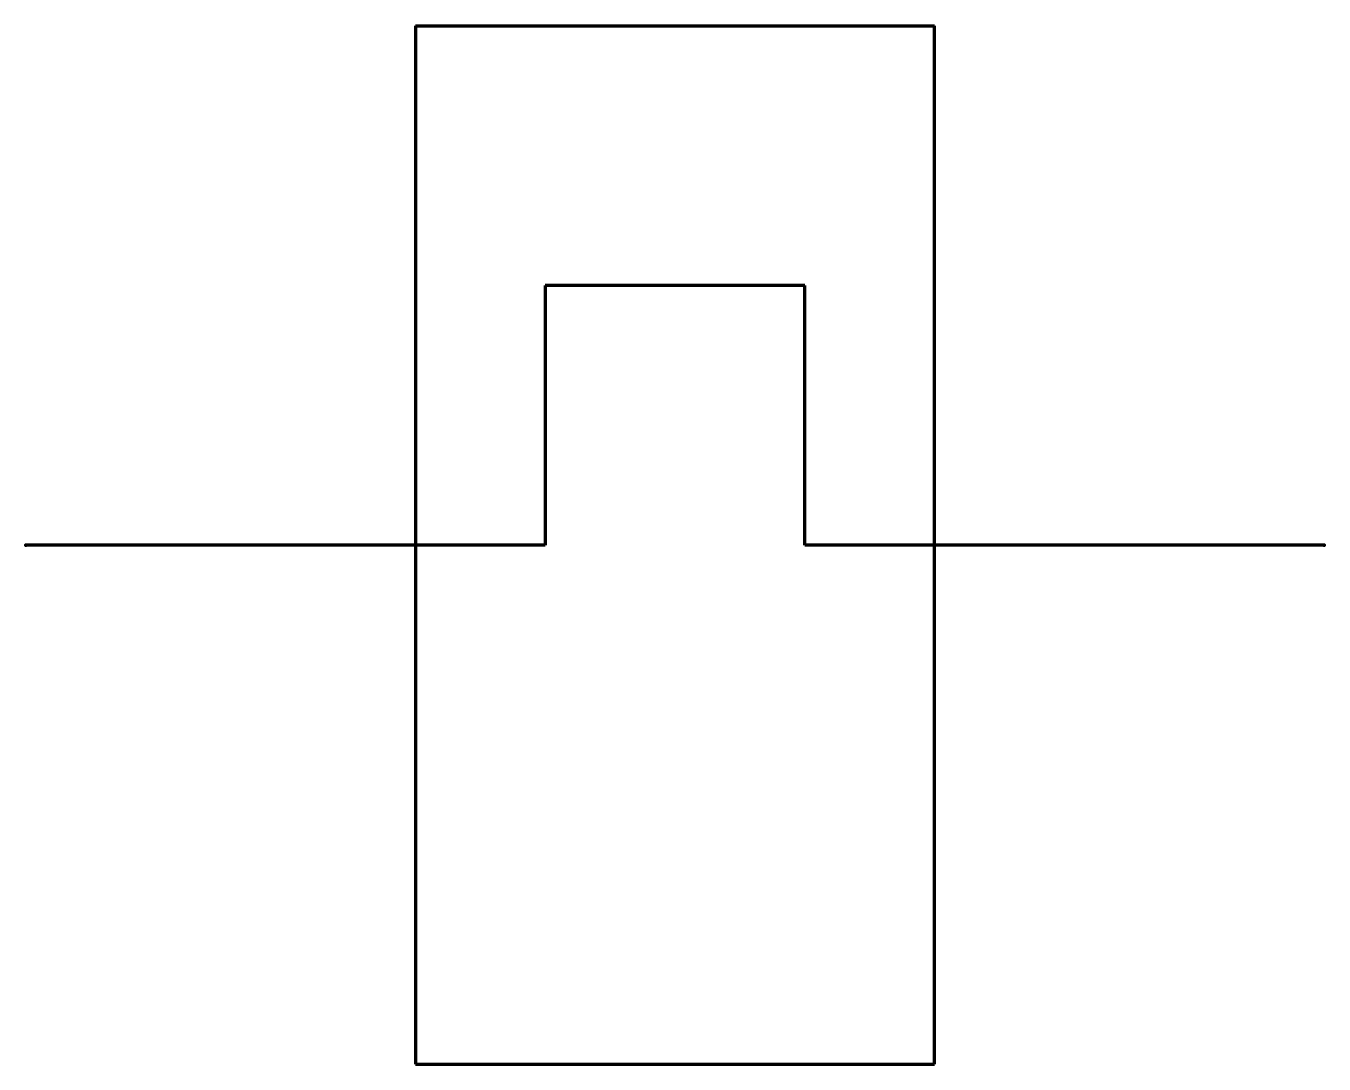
# Model space of a CAD drawing. Header units: millimetres. Extents: x 0 to 15, y -6 to 6.
import ezdxf

# ---------------------------------------------------------------- set-up
doc = ezdxf.new("R2010")
doc.units = ezdxf.units.MM
doc.layers.get('0').update_dxf_attribs({"linetype": 'CONTINUOUS', "lineweight": 0})

msp = doc.modelspace()

# ---------------------------------------------------------------- linework, layer by layer
at = {"color": 7, "linetype": 'CONTINUOUS', "lineweight": 70}
for p, q in [((4.5, 6), (10.5, 6)), ((4.5, 6), (4.5, -6)), ((10.5, -6), (10.5, 6)), ((9, 3), (6, 3)), ((6, 3), (6, 0)), ((9, 0), (9, 3)), ((6, 0), (0, 0)), ((15, 0), (9, 0)), ((4.5, -6), (10.5, -6))]:
    msp.add_line(p, q, dxfattribs=at)
for p in [(0, 0), (15, 0)]:
    msp.add_point(p, dxfattribs=at)

doc.saveas('drawing.dxf')
